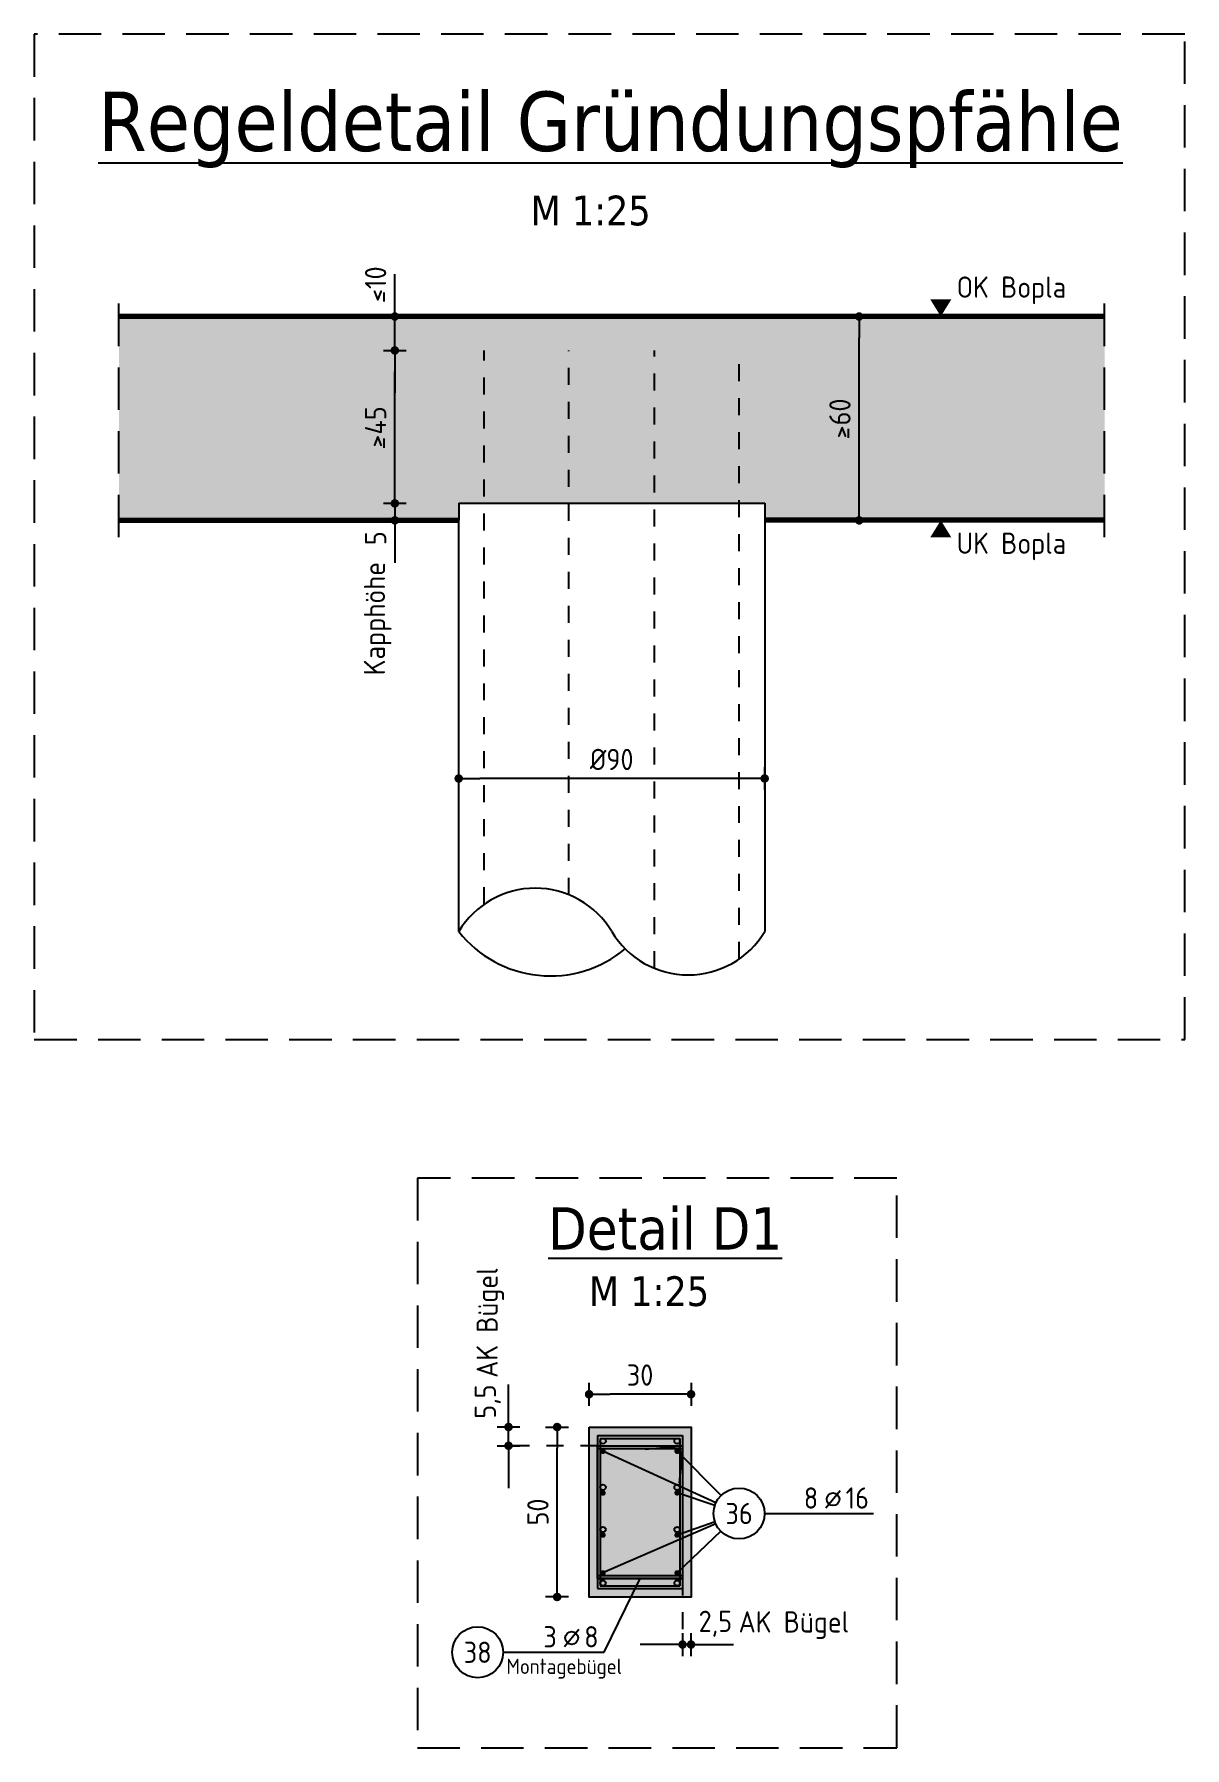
# Model space of a CAD drawing. Extents: x -101 to 101, y -52 to 90.
# Drawn here: x 51.66 to 58.43, y 8.16 to 18.25 of the extents above; entities that cross this region are included whole.
import ezdxf
from ezdxf.enums import TextEntityAlignment as Align

# ---------------------------------------------------------------- set-up
doc = ezdxf.new("R2010")
doc.units = 0
doc.header["$LTSCALE"] = 0.5
for name, pattern in [('AUSGEZOGEN', [1000.01, 1000, 0.01]), ('DASHED', [0.75, 0.5, -0.25]), ('DOT', [0.175, 0.05, -0.125]), ('HIDDEN2', [0.187, 0.125, -0.062]), ('STRICHLINIE', [0.75, 0.5, -0.25])]:
    doc.linetypes.add(name, pattern=pattern)
for name, color, linetype in [('BETON', 7, 'Continuous'), ('DETAIL', 7, 'Continuous'), ('grau_mittel', 7, 'Continuous'), ('Gründungspfähle', 7, 'Continuous'), ('HILFE', 7, 'Continuous'), ('koten', 7, 'Continuous'), ('MASSE', 7, 'Continuous'), ('OBJEKT', 7, 'Continuous'), ('RND', 7, 'Continuous'), ('SFP_Hilfe', 7, 'Continuous'), ('TEXT', 7, 'Continuous'), ('Verbau', 7, 'Continuous')]:
    doc.layers.add(name, color=color, linetype=linetype)
doc.layers.add('NOPLOT', color=7, linetype='Continuous', plot=False)
doc.styles.add('helv', font='tahoma.ttf')
doc.styles.add('txt', font='isocp.shx')
doc.linetypes.add('ZICKZACK', pattern='A,0.0001,-0.2,[131,ltypeshp.shx,S=0.2,R=0,X=-0.2,Y=0],-0.4,[131,ltypeshp.shx,S=0.2,R=180,X=0.2,Y=0],-0.2', length=0.8001)
doc.dimstyles.new('DOT_I', dxfattribs={"dimscale": 0.5, "dimtxt": 0.25, "dimasz": 0.25, "dimexe": 0.1, "dimexo": 0.3, "dimgap": 0.1, "dimtad": 1, "dimdec": 3, "dimzin": 3, "dimtxsty": 'txt', "dimblk": 'DOT', "dimblk1": 'DOT', "dimblk2": 'DOT', "dimsah": 1, "dimcen": 0.1, "dimse1": 1, "dimse2": 1, "dimazin": 0, "dimtfac": 1, "dimtdec": 4, "dimtix": 1, "dimtmove": 2, "dimatfit": 3, "dimfxl": 0, "dimtvp": 1, "dimtolj": 1, "dimtzin": 0, "dimarcsym": 0})

# ---------------------------------------------------------------- blocks, each defined once
blk = doc.blocks.new('DOT')
at = {"layer": 'MASSE', "color": 7, "linetype": 'Continuous'}
for p, q in [((0, 0), (-1, 0)), ((0, 0.54), (0, -0.54))]:
    blk.add_line(p, q, dxfattribs=at)
at = {"layer": 'MASSE', "color": 7, "linetype": 'Continuous', "const_width": 0.2}
blk.add_lwpolyline([(-0.1, 0, 1), (0.1, 0, 1)], format="xyb", close=True, dxfattribs=at)
blk = doc.blocks.new('*D51')
at = {"layer": 'Defpoints', "color": 0, "linetype": 'AUSGEZOGEN', "transparency": 16777216}
for p in [(54.735, 10.052), (54.735, 10.052), (54.735, 9.052)]:
    blk.add_point(p, dxfattribs=at)
at = {"layer": 'MASSE', "color": 0, "linetype": 'AUSGEZOGEN', "lineweight": -2, "transparency": 16777216}
blk.add_line((54.735, 9.177), (54.735, 9.927), dxfattribs=at)
at = {"layer": 'MASSE', "color": 0, "linetype": 'AUSGEZOGEN', "lineweight": -2, "transparency": 16777216, "xscale": 0.125, "yscale": 0.125, "zscale": 0.125}
for p, rotation in [((54.735, 10.052), 90), ((54.735, 9.052), 270)]:
    blk.add_blockref('DOT', p, dxfattribs=dict(at, rotation=rotation))
at = {"layer": 'MASSE', "color": 0, "linetype": 'AUSGEZOGEN', "transparency": 16777216, "insert": (54.622, 9.552), "char_height": 0.125, "attachment_point": 5, "rotation": 90, "style": 'txt'}
blk.add_mtext('\\A1;50', dxfattribs=at)
blk = doc.blocks.new('*D52')
at = {"layer": 'Defpoints', "color": 0, "linetype": 'AUSGEZOGEN', "transparency": 16777216}
for p in [(54.923, 10.245), (54.923, 10.245), (55.523, 10.245)]:
    blk.add_point(p, dxfattribs=at)
at = {"layer": 'MASSE', "color": 0, "linetype": 'AUSGEZOGEN', "lineweight": -2, "transparency": 16777216}
blk.add_line((55.398, 10.245), (55.048, 10.245), dxfattribs=at)
at = {"layer": 'MASSE', "color": 0, "linetype": 'AUSGEZOGEN', "lineweight": -2, "transparency": 16777216, "xscale": 0.125, "yscale": 0.125, "zscale": 0.125, "rotation": 180}
blk.add_blockref('DOT', (54.923, 10.245), dxfattribs=at)
at = {"layer": 'MASSE', "color": 0, "linetype": 'AUSGEZOGEN', "lineweight": -2, "transparency": 16777216, "xscale": 0.125, "yscale": 0.125, "zscale": 0.125}
blk.add_blockref('DOT', (55.523, 10.245), dxfattribs=at)
at = {"layer": 'MASSE', "color": 0, "linetype": 'AUSGEZOGEN', "transparency": 16777216, "insert": (55.223, 10.358), "char_height": 0.125, "attachment_point": 5, "style": 'txt'}
blk.add_mtext('\\A1;30', dxfattribs=at)
blk = doc.blocks.new('*D53')
at = {"layer": 'Defpoints', "color": 0, "linetype": 'AUSGEZOGEN', "transparency": 16777216}
for p in [(54.449, 10.052), (54.449, 10.052), (54.449, 9.942)]:
    blk.add_point(p, dxfattribs=at)
at = {"layer": 'MASSE', "color": 0, "linetype": 'AUSGEZOGEN', "lineweight": -2, "transparency": 16777216}
for p, q in [((54.449, 10.177), (54.449, 10.302)), ((54.449, 9.942), (54.449, 10.052)), ((54.449, 9.817), (54.449, 9.692))]:
    blk.add_line(p, q, dxfattribs=at)
at = {"layer": 'MASSE', "color": 0, "linetype": 'AUSGEZOGEN', "lineweight": -2, "transparency": 16777216, "xscale": 0.125, "yscale": 0.125, "zscale": 0.125}
for p, rotation in [((54.449, 10.052), 270), ((54.449, 9.942), 90)]:
    blk.add_blockref('DOT', p, dxfattribs=dict(at, rotation=rotation))
at = {"layer": 'MASSE', "color": 0, "linetype": 'AUSGEZOGEN', "transparency": 16777216, "insert": (54.327, 10.202), "char_height": 0.125, "attachment_point": 5, "rotation": 90, "style": 'txt'}
blk.add_mtext('\\A1;5,5', dxfattribs=at)
blk = doc.blocks.new('*D54')
at = {"layer": 'Defpoints', "color": 0, "linetype": 'AUSGEZOGEN', "transparency": 16777216}
for p in [(55.473, 8.772), (55.473, 8.772), (55.523, 8.772)]:
    blk.add_point(p, dxfattribs=at)
at = {"layer": 'MASSE', "color": 0, "linetype": 'AUSGEZOGEN', "lineweight": -2, "transparency": 16777216}
for p, q in [((55.348, 8.772), (55.223, 8.772)), ((55.523, 8.772), (55.473, 8.772)), ((55.648, 8.772), (55.773, 8.772))]:
    blk.add_line(p, q, dxfattribs=at)
at = {"layer": 'MASSE', "color": 0, "linetype": 'AUSGEZOGEN', "lineweight": -2, "transparency": 16777216, "xscale": 0.125, "yscale": 0.125, "zscale": 0.125}
blk.add_blockref('DOT', (55.473, 8.772), dxfattribs=at)
at = {"layer": 'MASSE', "color": 0, "linetype": 'AUSGEZOGEN', "lineweight": -2, "transparency": 16777216, "xscale": 0.125, "yscale": 0.125, "zscale": 0.125, "rotation": 180}
blk.add_blockref('DOT', (55.523, 8.772), dxfattribs=at)
at = {"layer": 'MASSE', "color": 0, "linetype": 'AUSGEZOGEN', "transparency": 16777216, "insert": (55.666, 8.894), "char_height": 0.125, "attachment_point": 5, "style": 'txt'}
blk.add_mtext('\\A1;2,5', dxfattribs=at)
blk = doc.blocks.new('RND_LEI')
at = {"layer": 'RND', "color": 7, "linetype": 'Continuous'}
blk.add_line((1.022, 0.066), (1.19, 0.27), dxfattribs=at)
for centre, radius in [((0, 0), 0.3), ((1.106, 0.168), 0.075)]:
    blk.add_circle(centre, radius, dxfattribs=at)
at = {"layer": 'RND', "color": 7, "linetype": 'Continuous', "style": 'txt'}
blk.add_attdef('ANZ', text='', height=0.25, dxfattribs=at).set_placement((0.931, 0.057), align=Align.RIGHT)
for tag, p in [('DUM', (1.253, 0.057)), ('ABSTD', (1.674, 0.057)), ('POSTXT', (0.374, -0.327))]:
    blk.add_attdef(tag, p, '', height=0.25, dxfattribs=at)
blk.add_attdef('POSL', text='', height=0.25, dxfattribs=at).set_placement((0, 0), align=Align.MIDDLE)
blk = doc.blocks.new('okrd_u')
at = {"layer": 'koten', "color": 7, "linetype": 'Continuous'}
blk.add_solid([(-0.125, -0.202), (0.125, -0.202), (0, 0)], dxfattribs=at)
at = {"layer": 'koten', "style": 'txt'}
blk.add_attdef('OKRD', (0.25, -0.35), '', height=0.25, dxfattribs=at)
blk = doc.blocks.new('*D129')
at = {"layer": 'Defpoints', "color": 0, "linetype": 'AUSGEZOGEN', "transparency": 16777216}
for p in [(54.156, 13.869), (54.156, 13.869), (55.956, 13.869)]:
    blk.add_point(p, dxfattribs=at)
at = {"layer": 'MASSE', "color": 0, "linetype": 'AUSGEZOGEN', "lineweight": -2, "transparency": 16777216}
blk.add_line((55.831, 13.869), (54.281, 13.869), dxfattribs=at)
at = {"layer": 'MASSE', "color": 0, "linetype": 'AUSGEZOGEN', "lineweight": -2, "transparency": 16777216, "xscale": 0.125, "yscale": 0.125, "zscale": 0.125, "rotation": 180}
blk.add_blockref('DOT', (54.156, 13.869), dxfattribs=at)
at = {"layer": 'MASSE', "color": 0, "linetype": 'AUSGEZOGEN', "lineweight": -2, "transparency": 16777216, "xscale": 0.125, "yscale": 0.125, "zscale": 0.125}
blk.add_blockref('DOT', (55.956, 13.869), dxfattribs=at)
at = {"layer": 'MASSE', "color": 0, "linetype": 'AUSGEZOGEN', "lineweight": 70, "transparency": 16777216, "insert": (55.056, 13.981), "char_height": 0.125, "attachment_point": 5, "style": 'txt'}
blk.add_mtext('\\A1;%%C90', dxfattribs=at)
blk = doc.blocks.new('*D130')
at = {"layer": 'Defpoints', "color": 0, "linetype": 'AUSGEZOGEN', "transparency": 16777216}
for p in [(56.512, 16.588), (56.512, 16.588), (56.512, 15.388)]:
    blk.add_point(p, dxfattribs=at)
at = {"layer": 'MASSE', "color": 0, "linetype": 'AUSGEZOGEN', "lineweight": -2, "transparency": 16777216}
blk.add_line((56.512, 15.513), (56.512, 16.463), dxfattribs=at)
at = {"layer": 'MASSE', "color": 0, "linetype": 'AUSGEZOGEN', "lineweight": -2, "transparency": 16777216, "xscale": 0.125, "yscale": 0.125, "zscale": 0.125}
for p, rotation in [((56.512, 16.588), 90), ((56.512, 15.388), 270)]:
    blk.add_blockref('DOT', p, dxfattribs=dict(at, rotation=rotation))
at = {"layer": 'MASSE', "color": 0, "linetype": 'AUSGEZOGEN', "transparency": 16777216, "insert": (56.399, 15.988), "char_height": 0.125, "attachment_point": 5, "rotation": 90, "style": 'txt'}
blk.add_mtext('\\A1;>60', dxfattribs=at)
blk = doc.blocks.new('*D131')
at = {"layer": 'Defpoints', "color": 0, "linetype": 'AUSGEZOGEN', "transparency": 16777216}
for p in [(53.78, 15.488), (53.78, 15.388), (53.78, 15.388)]:
    blk.add_point(p, dxfattribs=at)
at = {"layer": 'MASSE', "color": 0, "linetype": 'AUSGEZOGEN', "lineweight": -2, "transparency": 16777216}
for p, q in [((53.78, 15.613), (53.78, 15.738)), ((53.78, 15.488), (53.78, 15.388)), ((53.78, 15.263), (53.78, 15.138))]:
    blk.add_line(p, q, dxfattribs=at)
at = {"layer": 'MASSE', "color": 0, "linetype": 'AUSGEZOGEN', "lineweight": -2, "transparency": 16777216, "xscale": 0.125, "yscale": 0.125, "zscale": 0.125}
for p, rotation in [((53.78, 15.488), 270), ((53.78, 15.388), 90)]:
    blk.add_blockref('DOT', p, dxfattribs=dict(at, rotation=rotation))
at = {"layer": 'MASSE', "color": 0, "linetype": 'AUSGEZOGEN', "transparency": 16777216, "insert": (53.667, 15.283), "char_height": 0.125, "attachment_point": 5, "rotation": 90, "style": 'txt'}
blk.add_mtext('\\A1;5', dxfattribs=at)
blk = doc.blocks.new('*D132')
at = {"layer": 'Defpoints', "color": 0, "linetype": 'AUSGEZOGEN', "transparency": 16777216}
for p in [(53.78, 16.388), (53.78, 16.388), (53.78, 15.488)]:
    blk.add_point(p, dxfattribs=at)
at = {"layer": 'MASSE', "color": 0, "linetype": 'AUSGEZOGEN', "lineweight": -2, "transparency": 16777216}
blk.add_line((53.78, 15.613), (53.78, 16.263), dxfattribs=at)
at = {"layer": 'MASSE', "color": 0, "linetype": 'AUSGEZOGEN', "lineweight": -2, "transparency": 16777216, "xscale": 0.125, "yscale": 0.125, "zscale": 0.125}
for p, rotation in [((53.78, 16.388), 90), ((53.78, 15.488), 270)]:
    blk.add_blockref('DOT', p, dxfattribs=dict(at, rotation=rotation))
at = {"layer": 'MASSE', "color": 0, "linetype": 'AUSGEZOGEN', "transparency": 16777216, "insert": (53.667, 15.938), "char_height": 0.125, "attachment_point": 5, "rotation": 90, "style": 'txt'}
blk.add_mtext('\\A1;>45', dxfattribs=at)
blk = doc.blocks.new('*D133')
at = {"layer": 'Defpoints', "color": 0, "linetype": 'AUSGEZOGEN', "transparency": 16777216}
for p in [(53.78, 16.588), (53.78, 16.588), (53.78, 16.388)]:
    blk.add_point(p, dxfattribs=at)
at = {"layer": 'MASSE', "color": 0, "linetype": 'AUSGEZOGEN', "lineweight": -2, "transparency": 16777216}
for p, q in [((53.78, 16.713), (53.78, 16.838)), ((53.78, 16.388), (53.78, 16.588)), ((53.78, 16.263), (53.78, 16.138))]:
    blk.add_line(p, q, dxfattribs=at)
at = {"layer": 'MASSE', "color": 0, "linetype": 'AUSGEZOGEN', "lineweight": -2, "transparency": 16777216, "xscale": 0.125, "yscale": 0.125, "zscale": 0.125}
for p, rotation in [((53.78, 16.588), 270), ((53.78, 16.388), 90)]:
    blk.add_blockref('DOT', p, dxfattribs=dict(at, rotation=rotation))
at = {"layer": 'MASSE', "color": 0, "linetype": 'AUSGEZOGEN', "transparency": 16777216, "insert": (53.667, 16.778), "char_height": 0.125, "attachment_point": 5, "rotation": 90, "style": 'txt'}
blk.add_mtext('\\A1;<10', dxfattribs=at)

msp = doc.modelspace()

# ---------------------------------------------------------------- hatches: boundary and pattern name
at = {"layer": 'grau_mittel'}
for points in [[(57.9564, 15.3885), (57.9564, 16.5885), (52.1564, 16.5885), (52.1564, 15.3885), (54.1564, 15.3885), (54.1564, 15.4885), (55.9564, 15.4885), (55.9564, 15.3885)], [(55.5228, 10.0516), (54.9228, 10.0516), (54.9228, 9.0516), (55.5228, 9.0516)]]:
    msp.add_hatch(color=61, dxfattribs=at).paths.add_polyline_path(points)

# ---------------------------------------------------------------- linework, layer by layer
at = {"layer": 'BETON', "color": 6, "linetype": 'AUSGEZOGEN', "lineweight": 70}
for p, q in [((57.9564, 16.5885), (52.1564, 16.5885)), ((52.1564, 15.3885), (54.1564, 15.3885)), ((57.9564, 15.3885), (55.9564, 15.3885))]:
    msp.add_line(p, q, dxfattribs=at)
at = {"layer": 'BETON', "color": 6, "linetype": 'AUSGEZOGEN'}
for p, q in [((54.1564, 15.4885), (54.1564, 15.3885)), ((55.9564, 15.4885), (55.9564, 15.3885))]:
    msp.add_line(p, q, dxfattribs=at)
at = {"layer": 'BETON', "color": 6, "linetype": 'AUSGEZOGEN', "lineweight": -2}
msp.add_lwpolyline([(54.9228, 10.0516), (55.5228, 10.0516), (55.5228, 9.0516), (54.9228, 9.0516)], close=True, dxfattribs=at)
at = {"layer": 'DETAIL', "color": 102, "linetype": 'STRICHLINIE'}
for points in [[(51.6586, 18.249), (51.6586, 12.3322), (58.4276, 12.3322), (58.4276, 18.249)], [(53.9131, 11.5176), (53.9131, 8.1647), (56.7334, 8.1647), (56.7334, 11.5176)]]:
    msp.add_lwpolyline(points, close=True, dxfattribs=at)
at = {"layer": 'Gründungspfähle', "color": 171, "linetype": 'AUSGEZOGEN'}
for p, q in [((54.1564, 12.9681), (54.1564, 15.3885)), ((55.9564, 15.3885), (55.9564, 12.9681))]:
    msp.add_line(p, q, dxfattribs=at)
at = {"layer": 'HILFE', "color": 102, "linetype": 'DOT'}
for p, q in [((54.9728, 9.9416), (54.4523, 9.9416)), ((55.4728, 9.1616), (55.4728, 8.767))]:
    msp.add_line(p, q, dxfattribs=at)
at = {"layer": 'MASSE', "color": 7, "linetype": 'AUSGEZOGEN'}
for p, q in [((53.7154, 16.7295), (53.7154, 16.6757)), ((53.7154, 15.8694), (53.7154, 15.8156)), ((56.4474, 15.9276), (56.4474, 15.8738))]:
    msp.add_line(p, q, dxfattribs=at)
at = {"layer": 'NOPLOT', "color": 191, "linetype": 'AUSGEZOGEN'}
for p, q in [((54.9728, 10.0016), (54.9728, 9.1016)), ((54.9728, 10.0016), (55.4728, 10.0016)), ((54.9888, 9.9856), (55.4568, 9.9856)), ((54.9888, 9.9856), (54.9888, 9.1176)), ((55.4568, 9.9856), (55.4568, 9.1176)), ((55.4728, 10.0016), (55.4728, 9.1016)), ((54.9728, 9.9416), (55.4728, 9.9416)), ((54.9728, 9.9256), (55.4728, 9.9256)), ((54.9728, 9.1776), (55.4728, 9.1776)), ((54.9728, 9.1616), (55.4728, 9.1616)), ((54.9728, 9.1016), (55.4728, 9.1016)), ((54.9888, 9.1176), (55.4568, 9.1176))]:
    msp.add_line(p, q, dxfattribs=at)
at = {"layer": 'NOPLOT', "color": 191, "linetype": 'Continuous'}
for centre in [(55.0048, 9.9696), (55.4408, 9.9696), (55.0048, 9.6975), (55.4408, 9.6975), (55.0048, 9.4486), (55.4408, 9.4486), (55.0048, 9.1336), (55.4408, 9.1336)]:
    msp.add_circle(centre, 0.016, dxfattribs=at)
at = {"layer": 'OBJEKT', "color": 6, "linetype": 'ZICKZACK', "ltscale": 0.1}
msp.add_line((54.1564, 15.4885), (55.9564, 15.4885), dxfattribs=at)
at = {"layer": 'RND', "color": 102, "linetype": 'AUSGEZOGEN'}
for p, q in [((55.6692, 9.6057), (55.0048, 9.9096)), ((55.6997, 9.6496), (55.4408, 9.9096)), ((55.6632, 9.5906), (55.4408, 9.6643)), ((55.6681, 9.4833), (55.0048, 9.1936)), ((55.6639, 9.494), (55.4408, 9.4163)), ((55.6973, 9.4395), (55.4408, 9.1936)), ((55.0109, 8.7266), (55.2228, 9.1616))]:
    msp.add_line(p, q, dxfattribs=at)
at = {"layer": 'RND', "color": 7, "linetype": 'AUSGEZOGEN'}
for p, q in [((55.9556, 9.5433), (56.5956, 9.5433)), ((54.4176, 8.7266), (55.0109, 8.7266))]:
    msp.add_line(p, q, dxfattribs=at)
at = {"layer": 'RND', "color": 1, "linetype": 'HIDDEN2'}
for points in [[(54.3064, 13.129), (54.3064, 16.3885)], [(54.8034, 13.1849), (54.8034, 16.3885)], [(55.3075, 12.752), (55.3075, 16.3885)], [(55.8064, 12.8071), (55.8064, 16.3885)]]:
    msp.add_lwpolyline(points, dxfattribs=at)
at = {"layer": 'RND', "color": 1, "linetype": 'AUSGEZOGEN'}
msp.add_lwpolyline([(55.2537, 9.9224), (55.4728, 9.9416), (55.4728, 9.1616), (54.9728, 9.1616), (54.9728, 9.9416), (55.4728, 9.9416), (55.4537, 9.7224)], dxfattribs=at)
at = {"layer": 'RND', "color": 7, "linetype": 'AUSGEZOGEN', "const_width": 0.016}
for points in [[(54.9968, 9.9096, 1), (55.0128, 9.9096, 1)], [(55.4328, 9.9096, 1), (55.4488, 9.9096, 1)], [(54.9968, 9.6643, 1), (55.0128, 9.6643, 1)], [(55.4328, 9.6643, 1), (55.4488, 9.6643, 1)], [(54.9968, 9.4163, 1), (55.0128, 9.4163, 1)], [(55.4328, 9.4163, 1), (55.4488, 9.4163, 1)], [(54.9968, 9.1936, 1), (55.0128, 9.1936, 1)], [(55.4328, 9.1936, 1), (55.4488, 9.1936, 1)]]:
    msp.add_lwpolyline(points, format="xyb", close=True, dxfattribs=at)
at = {"layer": 'SFP_Hilfe', "color": 102, "linetype": 'DASHED'}
for p, q in [((52.1564, 15.2885), (52.1564, 16.6885)), ((57.9564, 15.2885), (57.9564, 16.6885))]:
    msp.add_line(p, q, dxfattribs=at)
at = {"layer": 'Verbau', "color": 171}
for centre, radius, start, end in [((54.6064, 12.6991), 0.5242, 30.86482, 149.13518), ((54.6957, 13.3943), 0.6874, 218.32437, 309.81071), ((55.5064, 13.237), 0.5242, 210.86482, 329.13518)]:
    msp.add_arc(centre, radius, start, end, dxfattribs=at)

# ---------------------------------------------------------------- block references
at = {"layer": 'koten', "color": 7}
ref = msp.add_blockref('okrd_u', (56.9925, 16.5885), dxfattribs=dict(at, xscale=-0.5, yscale=0.5, zscale=0.5, rotation=180))
ref.add_attrib('OKRD', 'OK Bopla', (57.086, 16.6984), dxfattribs={"layer": '0', "color": 0, "linetype": 'ByBlock', "height": 0.125, "style": 'txt'})
ref = msp.add_blockref('okrd_u', (56.9925, 15.3885), dxfattribs=dict(at, xscale=0.5, yscale=0.5, zscale=0.5))
ref.add_attrib('OKRD', 'UK Bopla', (57.086, 15.1911), dxfattribs={"layer": '0', "color": 0, "linetype": 'ByBlock', "height": 0.125, "style": 'txt'})
at = {"layer": 'RND', "color": 7, "linetype": 'AUSGEZOGEN', "xscale": 0.5, "yscale": 0.5, "zscale": 0.5}
for p, values in [((55.8056, 9.5433), {'POSL': '36', 'DUM': '16', 'ANZ': '8'}), ((54.2676, 8.7266), {'POSL': '38', 'DUM': '8', 'ANZ': '3'})]:
    msp.add_blockref('RND_LEI', p, dxfattribs=at).add_auto_attribs(values)

# ---------------------------------------------------------------- texts
at = {"layer": 'TEXT', "color": 5, "linetype": 'AUSGEZOGEN', "style": 'helv'}
msp.add_text('%%URegeldetail Gründungspfähle', height=0.35, dxfattribs=at).set_placement((52.0338, 17.5619))
at = {"layer": 'TEXT', "color": 1, "linetype": 'AUSGEZOGEN', "style": 'helv'}
for p in [(54.578, 17.1244), (54.9219, 10.7644)]:
    msp.add_text('M 1:25', height=0.175, dxfattribs=at).set_placement(p)
at = {"layer": 'TEXT', "color": 7, "linetype": 'AUSGEZOGEN', "lineweight": 70, "style": 'txt'}
msp.add_text('Kapphöhe', height=0.125, rotation=90, dxfattribs=at).set_placement((53.723, 14.4766))
at = {"layer": 'TEXT', "color": 6, "linetype": 'AUSGEZOGEN', "style": 'helv'}
msp.add_text('%%UDetail D1', height=0.25, dxfattribs=at).set_placement((54.6824, 11.0961))
at = {"layer": 'TEXT', "color": 7, "linetype": 'AUSGEZOGEN', "style": 'txt'}
msp.add_text('AK Bügel', height=0.125, rotation=90, dxfattribs=at).set_placement((54.3856, 10.3415))
msp.add_text('AK Bügel', height=0.125, dxfattribs=at).set_placement((55.8028, 8.8428))
at = {"layer": 'TEXT', "color": 102, "linetype": 'AUSGEZOGEN', "style": 'txt'}
msp.add_text('Montagebügel', height=0.09, dxfattribs=at).set_placement((54.4369, 8.5987))

# ---------------------------------------------------------------- dimensions: what is measured, and where the dimension line sits
at = {"layer": 'MASSE', "color": 7, "linetype": 'AUSGEZOGEN'}
dim = msp.add_linear_dim(base=(53.7797, 16.5885), p1=(53.7797, 16.3885), p2=(53.7797, 16.5885), angle=90, text='<<>', dimstyle='DOT_I', override={"dimdec": 0, "dimlfac": 50}, dxfattribs=at)
dim.commit()
dim.dimension.update_dxf_attribs({"geometry": '*D133', "text_midpoint": (53.6672, 16.7779), "dimtype": 160})
for base, p1, p2, picture, middle in [((56.5117, 16.5885), (56.5117, 15.3885), (56.5117, 16.5885), '*D130', (56.3992, 15.9885)), ((53.7797, 16.3885), (53.7797, 15.4885), (53.7797, 16.3885), '*D132', (53.6672, 15.9385))]:
    dim = msp.add_linear_dim(base=base, p1=p1, p2=p2, angle=90, text='><>', dimstyle='DOT_I', override={"dimdec": 0, "dimlfac": 50}, dxfattribs=at)
    dim.commit()
    dim.dimension.update_dxf_attribs({"geometry": picture, "text_midpoint": middle})
for base, p1, p2, override, picture, middle in [((53.7797, 15.3885), (53.7797, 15.4885), (53.7797, 15.3885), {"dimdec": 0, "dimlfac": 50}, '*D131', (53.6672, 15.2835)), ((54.4492, 10.0516), (54.4492, 9.9416), (54.4492, 10.0516), {"dimdec": 1, "dimlfac": 50}, '*D53', (54.3273, 10.2021))]:
    dim = msp.add_linear_dim(base=base, p1=p1, p2=p2, angle=90, dimstyle='DOT_I', override=override, dxfattribs=at)
    dim.commit()
    dim.dimension.update_dxf_attribs({"geometry": picture, "text_midpoint": middle, "dimtype": 160})
at = {"layer": 'MASSE', "color": 7, "linetype": 'AUSGEZOGEN', "lineweight": 70}
dim = msp.add_linear_dim(base=(54.1564, 13.8687), p1=(55.9564, 13.8687), p2=(54.1564, 13.8687), text='%%C<>', dimstyle='DOT_I', override={"dimdec": 0, "dimlfac": 50}, dxfattribs=at)
dim.commit()
dim.dimension.update_dxf_attribs({"geometry": '*D129', "text_midpoint": (55.0564, 13.9812)})
at = {"layer": 'MASSE', "color": 7, "linetype": 'AUSGEZOGEN'}
dim = msp.add_linear_dim(base=(54.9228, 10.2453), p1=(55.5228, 10.2453), p2=(54.9228, 10.2453), dimstyle='DOT_I', override={"dimdec": 0, "dimlfac": 50}, dxfattribs=at)
dim.commit()
dim.dimension.update_dxf_attribs({"geometry": '*D52', "text_midpoint": (55.2228, 10.3578)})
dim = msp.add_linear_dim(base=(54.7346, 10.0516), p1=(54.7346, 9.0516), p2=(54.7346, 10.0516), angle=90, dimstyle='DOT_I', override={"dimdec": 0, "dimlfac": 50}, dxfattribs=at)
dim.commit()
dim.dimension.update_dxf_attribs({"geometry": '*D51', "text_midpoint": (54.6221, 9.5516)})
dim = msp.add_linear_dim(base=(55.4728, 8.7723), p1=(55.5228, 8.7723), p2=(55.4728, 8.7723), dimstyle='DOT_I', override={"dimdec": 1, "dimlfac": 50}, dxfattribs=at)
dim.commit()
dim.dimension.update_dxf_attribs({"geometry": '*D54', "text_midpoint": (55.6658, 8.8942), "dimtype": 160})

doc.saveas('drawing.dxf')
